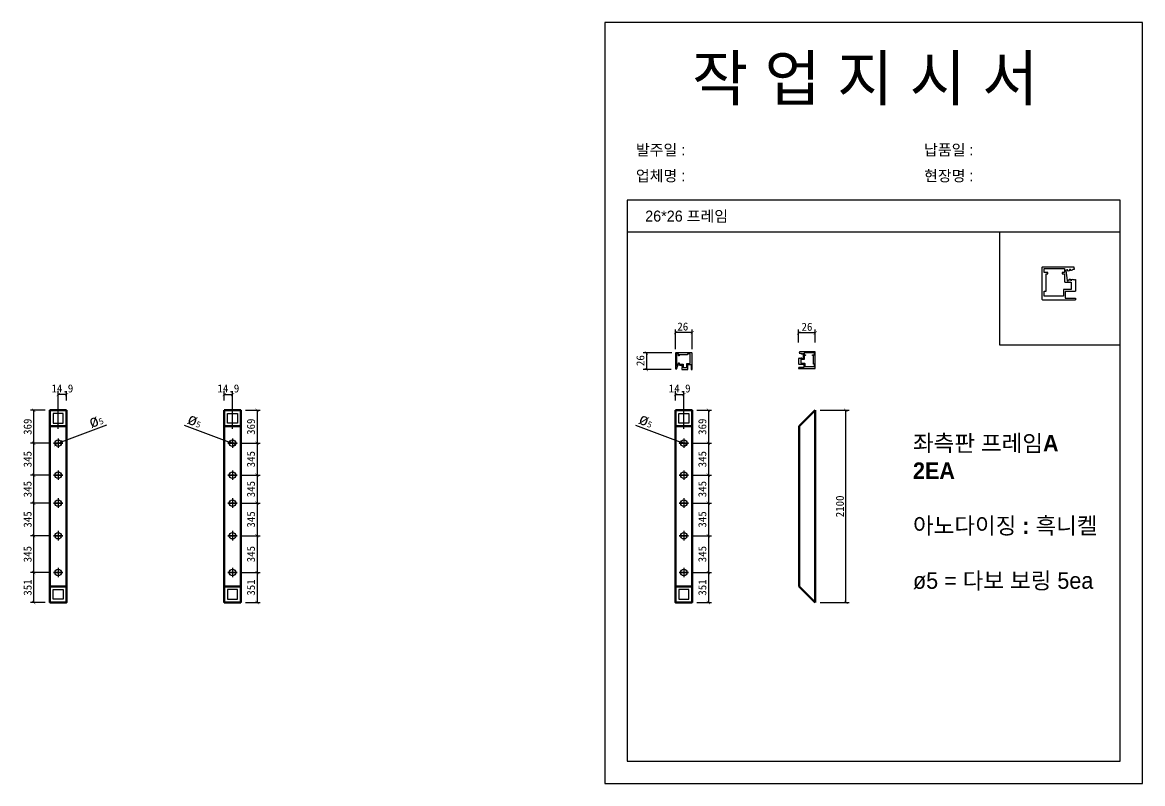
# Model space of a CAD drawing. Header units: millimetres. Extents: x -44117 to 256353, y -2095463 to 65325.
# Drawn here: x 112403 to 115902, y 25563 to 27939 of the extents above; entities that cross this region are included whole.
import ezdxf

# ---------------------------------------------------------------- set-up
doc = ezdxf.new("R2010")
doc.units = ezdxf.units.MM
doc.header["$LTSCALE"] = 10
doc.layers.add('Layer1', color=7, linetype='Continuous', lineweight=70)
doc.dimstyles.new('ISO-25', dxfattribs={"dimtxt": 2.5, "dimasz": 2.5, "dimexe": 1, "dimexo": 1, "dimtad": 1, "dimtxsty": 'Standard', "dimblk": 'ARCHTICK', "dimcen": 2.5, "dimadec": 0, "dimazin": 0, "dimtfac": 1, "dimtmove": 0, "dimatfit": 3, "dimfxl": 0, "dimarcsym": 0})

# ---------------------------------------------------------------- blocks, each defined once
blk = doc.blocks.new('_ArchTick')
at = {"color": 0, "linetype": 'ByBlock', "const_width": 0.15}
blk.add_lwpolyline([(-0.5, -0.5), (0.5, 0.5)], dxfattribs=at)
blk = doc.blocks.new('*D1888')
at = {"color": 0, "lineweight": -2}
for p, q in [((114442.9, 26919.4), (114442.9, 26981)), ((114494.9, 26918.9), (114494.9, 26981)), ((114494.9, 26971), (114442.9, 26971))]:
    blk.add_line(p, q, dxfattribs=at)
at = {"layer": 'Defpoints', "color": 0}
for p in [(114442.9, 26971), (114442.9, 26904.4), (114494.9, 26903.9)]:
    blk.add_point(p, dxfattribs=at)
at = {"color": 0, "lineweight": -2, "xscale": 10, "yscale": 10, "zscale": 10, "rotation": 180}
blk.add_blockref('_ArchTick', (114442.9, 26971), dxfattribs=at)
at = {"color": 0, "lineweight": -2, "xscale": 10, "yscale": 10, "zscale": 10}
blk.add_blockref('_ArchTick', (114494.9, 26971), dxfattribs=at)
at = {"color": 0, "insert": (114465.6, 26989.7), "char_height": 25, "attachment_point": 5}
blk.add_mtext('26', dxfattribs=at)
blk = doc.blocks.new('*D1889')
at = {"color": 0, "lineweight": -2}
for p, q in [((114431.1, 26907.4), (114342.1, 26907.4)), ((114352.1, 26907.4), (114352.1, 26855.4)), ((114429.4, 26855.4), (114342.1, 26855.4))]:
    blk.add_line(p, q, dxfattribs=at)
at = {"layer": 'Defpoints', "color": 0}
for p in [(114446.1, 26907.4), (114352.1, 26855.4), (114444.4, 26855.4)]:
    blk.add_point(p, dxfattribs=at)
at = {"color": 0, "lineweight": -2, "xscale": 10, "yscale": 10, "zscale": 10}
for p, rotation in [((114352.1, 26907.4), 90), ((114352.1, 26855.4), 270)]:
    blk.add_blockref('_ArchTick', p, dxfattribs=dict(at, rotation=rotation))
at = {"color": 0, "insert": (114333.4, 26883.4), "char_height": 25, "attachment_point": 5, "rotation": 90}
blk.add_mtext('26', dxfattribs=at)
blk = doc.blocks.new('*D1890')
at = {"color": 0, "lineweight": -2}
for p, q in [((114827.5, 26939.7), (114827.5, 26980.3)), ((114879.5, 26939.7), (114879.5, 26980.3)), ((114879.5, 26970.3), (114827.5, 26970.3))]:
    blk.add_line(p, q, dxfattribs=at)
at = {"layer": 'Defpoints', "color": 0}
for p in [(114827.5, 26970.3), (114827.5, 26909.7), (114879.5, 26909.7)]:
    blk.add_point(p, dxfattribs=at)
at = {"color": 0, "lineweight": -2, "xscale": 10, "yscale": 10, "zscale": 10, "rotation": 180}
blk.add_blockref('_ArchTick', (114827.5, 26970.3), dxfattribs=at)
at = {"color": 0, "lineweight": -2, "xscale": 10, "yscale": 10, "zscale": 10}
blk.add_blockref('_ArchTick', (114879.5, 26970.3), dxfattribs=at)
at = {"color": 0, "insert": (114853.5, 26989), "char_height": 25, "attachment_point": 5}
blk.add_mtext('26', dxfattribs=at)
blk = doc.blocks.new('*D1891')
at = {"color": 0, "lineweight": -2}
for p, q in [((114317.6, 26681.8), (114459.5, 26629.2)), ((114478.3, 26622.3), (114459.5, 26629.2)), ((114478.3, 26622.3), (114478.3, 26622.3))]:
    blk.add_line(p, q, dxfattribs=at)
at = {"layer": 'Defpoints', "color": 0}
for p in [(114459.5, 26629.2), (114478.3, 26622.3)]:
    blk.add_point(p, dxfattribs=at)
at = {"color": 0, "lineweight": -2, "xscale": 10, "yscale": 10, "zscale": 10}
for p, rotation in [((114459.5, 26629.2), 339.6496545556818), ((114478.3, 26622.3), 159.6496545556818)]:
    blk.add_blockref('_ArchTick', p, dxfattribs=dict(at, rotation=rotation))
at = {"color": 0, "insert": (114351.5, 26697), "char_height": 25, "attachment_point": 5, "rotation": 339.6497}
blk.add_mtext('{\\fGulim|b0|i0|c129|p50;\\H1.4583x;ø\\fMalgun Gothic|b0|i0|c129|p50;\\H0.51429x;5}', dxfattribs=at)
blk = doc.blocks.new('*D1892')
at = {"color": 0, "lineweight": -2}
for p, q in [((114442.9, 26758.5), (114442.9, 26787.6)), ((114442.9, 26777.6), (114468.9, 26777.6)), ((114468.9, 26670.7), (114468.9, 26787.6))]:
    blk.add_line(p, q, dxfattribs=at)
at = {"layer": 'Defpoints', "color": 0}
for p in [(114468.9, 26777.6), (114442.9, 26728.5), (114468.9, 26640.7)]:
    blk.add_point(p, dxfattribs=at)
at = {"color": 0, "lineweight": -2, "xscale": 10, "yscale": 10, "zscale": 10, "rotation": 180}
blk.add_blockref('_ArchTick', (114442.9, 26777.6), dxfattribs=at)
at = {"color": 0, "lineweight": -2, "xscale": 10, "yscale": 10, "zscale": 10}
blk.add_blockref('_ArchTick', (114468.9, 26777.6), dxfattribs=at)
at = {"color": 0, "insert": (114455.9, 26796.4), "char_height": 25, "attachment_point": 5}
blk.add_mtext('14.9', dxfattribs=at)
blk = doc.blocks.new('*D1893')
at = {"color": 0, "lineweight": -2}
for p, q in [((114509.9, 26728.5), (114555.5, 26728.5)), ((114545.5, 26728.5), (114545.5, 26625.7)), ((114498.9, 26625.7), (114555.5, 26625.7))]:
    blk.add_line(p, q, dxfattribs=at)
at = {"layer": 'Defpoints', "color": 0}
for p in [(114494.9, 26728.5), (114483.9, 26625.7), (114545.5, 26625.7)]:
    blk.add_point(p, dxfattribs=at)
at = {"color": 0, "lineweight": -2, "xscale": 10, "yscale": 10, "zscale": 10}
for p, rotation in [((114545.5, 26728.5), 90), ((114545.5, 26625.7), 270)]:
    blk.add_blockref('_ArchTick', p, dxfattribs=dict(at, rotation=rotation))
at = {"color": 0, "insert": (114526.8, 26677.1), "char_height": 25, "attachment_point": 5, "rotation": 90}
blk.add_mtext('369', dxfattribs=at)
blk = doc.blocks.new('*D1894')
at = {"color": 0, "lineweight": -2}
for p, q in [((114498.9, 26625.7), (114555.5, 26625.7)), ((114545.5, 26625.7), (114545.5, 26525.9)), ((114498.9, 26525.9), (114555.5, 26525.9))]:
    blk.add_line(p, q, dxfattribs=at)
at = {"layer": 'Defpoints', "color": 0}
for p in [(114483.9, 26625.7), (114483.9, 26525.9), (114545.5, 26525.9)]:
    blk.add_point(p, dxfattribs=at)
at = {"color": 0, "lineweight": -2, "xscale": 10, "yscale": 10, "zscale": 10}
for p, rotation in [((114545.5, 26625.7), 90), ((114545.5, 26525.9), 270)]:
    blk.add_blockref('_ArchTick', p, dxfattribs=dict(at, rotation=rotation))
at = {"color": 0, "insert": (114526.8, 26575.8), "char_height": 25, "attachment_point": 5, "rotation": 90}
blk.add_mtext('345', dxfattribs=at)
blk = doc.blocks.new('*D1895')
at = {"color": 0, "lineweight": -2}
for p, q in [((114498.9, 26525.9), (114555.5, 26525.9)), ((114545.5, 26525.9), (114545.5, 26438.6)), ((114498.9, 26438.6), (114555.5, 26438.6))]:
    blk.add_line(p, q, dxfattribs=at)
at = {"layer": 'Defpoints', "color": 0}
for p in [(114483.9, 26525.9), (114483.9, 26438.6), (114545.5, 26438.6)]:
    blk.add_point(p, dxfattribs=at)
at = {"color": 0, "lineweight": -2, "xscale": 10, "yscale": 10, "zscale": 10}
for p, rotation in [((114545.5, 26525.9), 90), ((114545.5, 26438.6), 270)]:
    blk.add_blockref('_ArchTick', p, dxfattribs=dict(at, rotation=rotation))
at = {"color": 0, "insert": (114526.8, 26482.3), "char_height": 25, "attachment_point": 5, "rotation": 90}
blk.add_mtext('345', dxfattribs=at)
blk = doc.blocks.new('*D1896')
at = {"color": 0, "lineweight": -2}
for p, q in [((114498.9, 26438.6), (114555.5, 26438.6)), ((114545.5, 26438.6), (114545.5, 26336.8)), ((114498.9, 26336.8), (114555.5, 26336.8))]:
    blk.add_line(p, q, dxfattribs=at)
at = {"layer": 'Defpoints', "color": 0}
for p in [(114483.9, 26438.6), (114483.9, 26336.8), (114545.5, 26336.8)]:
    blk.add_point(p, dxfattribs=at)
at = {"color": 0, "lineweight": -2, "xscale": 10, "yscale": 10, "zscale": 10}
for p, rotation in [((114545.5, 26438.6), 90), ((114545.5, 26336.8), 270)]:
    blk.add_blockref('_ArchTick', p, dxfattribs=dict(at, rotation=rotation))
at = {"color": 0, "insert": (114526.8, 26387.7), "char_height": 25, "attachment_point": 5, "rotation": 90}
blk.add_mtext('345', dxfattribs=at)
blk = doc.blocks.new('*D1897')
at = {"color": 0, "lineweight": -2}
for p, q in [((114498.9, 26336.8), (114555.5, 26336.8)), ((114545.5, 26336.8), (114545.5, 26222)), ((114498.9, 26222), (114555.5, 26222))]:
    blk.add_line(p, q, dxfattribs=at)
at = {"layer": 'Defpoints', "color": 0}
for p in [(114483.9, 26336.8), (114483.9, 26222), (114545.5, 26222)]:
    blk.add_point(p, dxfattribs=at)
at = {"color": 0, "lineweight": -2, "xscale": 10, "yscale": 10, "zscale": 10}
for p, rotation in [((114545.5, 26336.8), 90), ((114545.5, 26222), 270)]:
    blk.add_blockref('_ArchTick', p, dxfattribs=dict(at, rotation=rotation))
at = {"color": 0, "insert": (114526.8, 26279.4), "char_height": 25, "attachment_point": 5, "rotation": 90}
blk.add_mtext('345', dxfattribs=at)
blk = doc.blocks.new('*D1898')
at = {"color": 0, "lineweight": -2}
for p, q in [((114498.9, 26222), (114555.5, 26222)), ((114545.5, 26222), (114545.5, 26128.5)), ((114509.9, 26128.5), (114555.5, 26128.5))]:
    blk.add_line(p, q, dxfattribs=at)
at = {"layer": 'Defpoints', "color": 0}
for p in [(114483.9, 26222), (114494.9, 26128.5), (114545.5, 26128.5)]:
    blk.add_point(p, dxfattribs=at)
at = {"color": 0, "lineweight": -2, "xscale": 10, "yscale": 10, "zscale": 10}
for p, rotation in [((114545.5, 26222), 90), ((114545.5, 26128.5), 270)]:
    blk.add_blockref('_ArchTick', p, dxfattribs=dict(at, rotation=rotation))
at = {"color": 0, "insert": (114526.8, 26175.3), "char_height": 25, "attachment_point": 5, "rotation": 90}
blk.add_mtext('351', dxfattribs=at)
blk = doc.blocks.new('*D1899')
at = {"color": 0, "lineweight": -2}
for p, q in [((114894.5, 26728.5), (114985.1, 26728.5)), ((114975.1, 26128.5), (114975.1, 26728.5)), ((114894.5, 26128.5), (114985.1, 26128.5))]:
    blk.add_line(p, q, dxfattribs=at)
at = {"layer": 'Defpoints', "color": 0}
for p in [(114879.5, 26728.5), (114975.1, 26728.5), (114879.5, 26128.5)]:
    blk.add_point(p, dxfattribs=at)
at = {"color": 0, "lineweight": -2, "xscale": 10, "yscale": 10, "zscale": 10}
for p, rotation in [((114975.1, 26728.5), 90), ((114975.1, 26128.5), 270)]:
    blk.add_blockref('_ArchTick', p, dxfattribs=dict(at, rotation=rotation))
at = {"color": 0, "insert": (114956.4, 26428.5), "char_height": 25, "attachment_point": 5, "rotation": 90}
blk.add_mtext('2100', dxfattribs=at)
blk = doc.blocks.new('*D1960')
at = {"color": 0, "lineweight": -2}
for p, q in [((112908.1, 26681.8), (113050, 26629.2)), ((113068.8, 26622.3), (113050, 26629.2)), ((113068.8, 26622.3), (113068.8, 26622.3))]:
    blk.add_line(p, q, dxfattribs=at)
at = {"layer": 'Defpoints', "color": 0}
for p in [(113050, 26629.2), (113068.8, 26622.3)]:
    blk.add_point(p, dxfattribs=at)
at = {"color": 0, "lineweight": -2, "xscale": 10, "yscale": 10, "zscale": 10}
for p, rotation in [((113050, 26629.2), 339.6496545556818), ((113068.8, 26622.3), 159.6496545556818)]:
    blk.add_blockref('_ArchTick', p, dxfattribs=dict(at, rotation=rotation))
at = {"color": 0, "insert": (112942, 26697), "char_height": 25, "attachment_point": 5, "rotation": 339.6497}
blk.add_mtext('{\\fGulim|b0|i0|c129|p50;\\H1.4583x;ø\\fMalgun Gothic|b0|i0|c129|p50;\\H0.51429x;5}', dxfattribs=at)
blk = doc.blocks.new('*D1961')
at = {"color": 0, "lineweight": -2}
for p, q in [((113033.4, 26758.5), (113033.4, 26787.6)), ((113033.4, 26777.6), (113059.4, 26777.6)), ((113059.4, 26670.7), (113059.4, 26787.6))]:
    blk.add_line(p, q, dxfattribs=at)
at = {"layer": 'Defpoints', "color": 0}
for p in [(113059.4, 26777.6), (113033.4, 26728.5), (113059.4, 26640.7)]:
    blk.add_point(p, dxfattribs=at)
at = {"color": 0, "lineweight": -2, "xscale": 10, "yscale": 10, "zscale": 10, "rotation": 180}
blk.add_blockref('_ArchTick', (113033.4, 26777.6), dxfattribs=at)
at = {"color": 0, "lineweight": -2, "xscale": 10, "yscale": 10, "zscale": 10}
blk.add_blockref('_ArchTick', (113059.4, 26777.6), dxfattribs=at)
at = {"color": 0, "insert": (113046.4, 26796.4), "char_height": 25, "attachment_point": 5}
blk.add_mtext('14.9', dxfattribs=at)
blk = doc.blocks.new('*D1962')
at = {"color": 0, "lineweight": -2}
for p, q in [((113100.4, 26728.5), (113146, 26728.5)), ((113136, 26728.5), (113136, 26625.7)), ((113089.4, 26625.7), (113146, 26625.7))]:
    blk.add_line(p, q, dxfattribs=at)
at = {"layer": 'Defpoints', "color": 0}
for p in [(113085.4, 26728.5), (113074.4, 26625.7), (113136, 26625.7)]:
    blk.add_point(p, dxfattribs=at)
at = {"color": 0, "lineweight": -2, "xscale": 10, "yscale": 10, "zscale": 10}
for p, rotation in [((113136, 26728.5), 90), ((113136, 26625.7), 270)]:
    blk.add_blockref('_ArchTick', p, dxfattribs=dict(at, rotation=rotation))
at = {"color": 0, "insert": (113117.2, 26677.1), "char_height": 25, "attachment_point": 5, "rotation": 90}
blk.add_mtext('369', dxfattribs=at)
blk = doc.blocks.new('*D1963')
at = {"color": 0, "lineweight": -2}
for p, q in [((113089.4, 26625.7), (113146, 26625.7)), ((113136, 26625.7), (113136, 26525.9)), ((113089.4, 26525.9), (113146, 26525.9))]:
    blk.add_line(p, q, dxfattribs=at)
at = {"layer": 'Defpoints', "color": 0}
for p in [(113074.4, 26625.7), (113074.4, 26525.9), (113136, 26525.9)]:
    blk.add_point(p, dxfattribs=at)
at = {"color": 0, "lineweight": -2, "xscale": 10, "yscale": 10, "zscale": 10}
for p, rotation in [((113136, 26625.7), 90), ((113136, 26525.9), 270)]:
    blk.add_blockref('_ArchTick', p, dxfattribs=dict(at, rotation=rotation))
at = {"color": 0, "insert": (113117.2, 26575.8), "char_height": 25, "attachment_point": 5, "rotation": 90}
blk.add_mtext('345', dxfattribs=at)
blk = doc.blocks.new('*D1964')
at = {"color": 0, "lineweight": -2}
for p, q in [((113089.4, 26525.9), (113146, 26525.9)), ((113136, 26525.9), (113136, 26438.6)), ((113089.4, 26438.6), (113146, 26438.6))]:
    blk.add_line(p, q, dxfattribs=at)
at = {"layer": 'Defpoints', "color": 0}
for p in [(113074.4, 26525.9), (113074.4, 26438.6), (113136, 26438.6)]:
    blk.add_point(p, dxfattribs=at)
at = {"color": 0, "lineweight": -2, "xscale": 10, "yscale": 10, "zscale": 10}
for p, rotation in [((113136, 26525.9), 90), ((113136, 26438.6), 270)]:
    blk.add_blockref('_ArchTick', p, dxfattribs=dict(at, rotation=rotation))
at = {"color": 0, "insert": (113117.2, 26482.3), "char_height": 25, "attachment_point": 5, "rotation": 90}
blk.add_mtext('345', dxfattribs=at)
blk = doc.blocks.new('*D1965')
at = {"color": 0, "lineweight": -2}
for p, q in [((113089.4, 26438.6), (113146, 26438.6)), ((113136, 26438.6), (113136, 26336.8)), ((113089.4, 26336.8), (113146, 26336.8))]:
    blk.add_line(p, q, dxfattribs=at)
at = {"layer": 'Defpoints', "color": 0}
for p in [(113074.4, 26438.6), (113074.4, 26336.8), (113136, 26336.8)]:
    blk.add_point(p, dxfattribs=at)
at = {"color": 0, "lineweight": -2, "xscale": 10, "yscale": 10, "zscale": 10}
for p, rotation in [((113136, 26438.6), 90), ((113136, 26336.8), 270)]:
    blk.add_blockref('_ArchTick', p, dxfattribs=dict(at, rotation=rotation))
at = {"color": 0, "insert": (113117.2, 26387.7), "char_height": 25, "attachment_point": 5, "rotation": 90}
blk.add_mtext('345', dxfattribs=at)
blk = doc.blocks.new('*D1966')
at = {"color": 0, "lineweight": -2}
for p, q in [((113089.4, 26336.8), (113146, 26336.8)), ((113136, 26336.8), (113136, 26222)), ((113089.4, 26222), (113146, 26222))]:
    blk.add_line(p, q, dxfattribs=at)
at = {"layer": 'Defpoints', "color": 0}
for p in [(113074.4, 26336.8), (113074.4, 26222), (113136, 26222)]:
    blk.add_point(p, dxfattribs=at)
at = {"color": 0, "lineweight": -2, "xscale": 10, "yscale": 10, "zscale": 10}
for p, rotation in [((113136, 26336.8), 90), ((113136, 26222), 270)]:
    blk.add_blockref('_ArchTick', p, dxfattribs=dict(at, rotation=rotation))
at = {"color": 0, "insert": (113117.2, 26279.4), "char_height": 25, "attachment_point": 5, "rotation": 90}
blk.add_mtext('345', dxfattribs=at)
blk = doc.blocks.new('*D1967')
at = {"color": 0, "lineweight": -2}
for p, q in [((113089.4, 26222), (113146, 26222)), ((113136, 26222), (113136, 26128.5)), ((113100.4, 26128.5), (113146, 26128.5))]:
    blk.add_line(p, q, dxfattribs=at)
at = {"layer": 'Defpoints', "color": 0}
for p in [(113074.4, 26222), (113085.4, 26128.5), (113136, 26128.5)]:
    blk.add_point(p, dxfattribs=at)
at = {"color": 0, "lineweight": -2, "xscale": 10, "yscale": 10, "zscale": 10}
for p, rotation in [((113136, 26222), 90), ((113136, 26128.5), 270)]:
    blk.add_blockref('_ArchTick', p, dxfattribs=dict(at, rotation=rotation))
at = {"color": 0, "insert": (113117.2, 26175.3), "char_height": 25, "attachment_point": 5, "rotation": 90}
blk.add_mtext('351', dxfattribs=at)
blk = doc.blocks.new('*D1968')
at = {"color": 0, "lineweight": -2}
for p, q in [((112666.3, 26681.8), (112524.4, 26629.2)), ((112505.6, 26622.3), (112524.4, 26629.2)), ((112505.6, 26622.3), (112505.6, 26622.3))]:
    blk.add_line(p, q, dxfattribs=at)
at = {"layer": 'Defpoints', "color": 0}
for p in [(112524.4, 26629.2), (112505.6, 26622.3)]:
    blk.add_point(p, dxfattribs=at)
at = {"color": 0, "lineweight": -2, "xscale": 10, "yscale": 10, "zscale": 10}
for p, rotation in [((112505.6, 26622.3), 20.35034544431815), ((112524.4, 26629.2), 200.3503454443181)]:
    blk.add_blockref('_ArchTick', p, dxfattribs=dict(at, rotation=rotation))
at = {"color": 0, "insert": (112632.4, 26697), "char_height": 25, "attachment_point": 5, "rotation": 20.3503}
blk.add_mtext('{\\fGulim|b0|i0|c129|p50;\\H1.4583x;ø\\fMalgun Gothic|b0|i0|c129|p50;\\H0.51429x;5}', dxfattribs=at)
blk = doc.blocks.new('*D1969')
at = {"color": 0, "lineweight": -2}
for p, q in [((112515, 26670.7), (112515, 26787.6)), ((112541, 26777.6), (112515, 26777.6)), ((112541, 26758.5), (112541, 26787.6))]:
    blk.add_line(p, q, dxfattribs=at)
at = {"layer": 'Defpoints', "color": 0}
for p in [(112515, 26777.6), (112541, 26728.5), (112515, 26640.7)]:
    blk.add_point(p, dxfattribs=at)
at = {"color": 0, "lineweight": -2, "xscale": 10, "yscale": 10, "zscale": 10, "rotation": 180}
blk.add_blockref('_ArchTick', (112515, 26777.6), dxfattribs=at)
at = {"color": 0, "lineweight": -2, "xscale": 10, "yscale": 10, "zscale": 10}
blk.add_blockref('_ArchTick', (112541, 26777.6), dxfattribs=at)
at = {"color": 0, "insert": (112528, 26796.4), "char_height": 25, "attachment_point": 5}
blk.add_mtext('14.9', dxfattribs=at)
blk = doc.blocks.new('*D1970')
at = {"color": 0, "lineweight": -2}
for p, q in [((112474, 26728.5), (112428.4, 26728.5)), ((112438.4, 26728.5), (112438.4, 26625.7)), ((112485, 26625.7), (112428.4, 26625.7))]:
    blk.add_line(p, q, dxfattribs=at)
at = {"layer": 'Defpoints', "color": 0}
for p in [(112489, 26728.5), (112438.4, 26625.7), (112500, 26625.7)]:
    blk.add_point(p, dxfattribs=at)
at = {"color": 0, "lineweight": -2, "xscale": 10, "yscale": 10, "zscale": 10}
for p, rotation in [((112438.4, 26728.5), 90), ((112438.4, 26625.7), 270)]:
    blk.add_blockref('_ArchTick', p, dxfattribs=dict(at, rotation=rotation))
at = {"color": 0, "insert": (112419.6, 26677.1), "char_height": 25, "attachment_point": 5, "rotation": 90}
blk.add_mtext('369', dxfattribs=at)
blk = doc.blocks.new('*D1971')
at = {"color": 0, "lineweight": -2}
for p, q in [((112485, 26625.7), (112428.4, 26625.7)), ((112438.4, 26625.7), (112438.4, 26525.9)), ((112485, 26525.9), (112428.4, 26525.9))]:
    blk.add_line(p, q, dxfattribs=at)
at = {"layer": 'Defpoints', "color": 0}
for p in [(112500, 26625.7), (112438.4, 26525.9), (112500, 26525.9)]:
    blk.add_point(p, dxfattribs=at)
at = {"color": 0, "lineweight": -2, "xscale": 10, "yscale": 10, "zscale": 10}
for p, rotation in [((112438.4, 26625.7), 90), ((112438.4, 26525.9), 270)]:
    blk.add_blockref('_ArchTick', p, dxfattribs=dict(at, rotation=rotation))
at = {"color": 0, "insert": (112419.6, 26575.8), "char_height": 25, "attachment_point": 5, "rotation": 90}
blk.add_mtext('345', dxfattribs=at)
blk = doc.blocks.new('*D1972')
at = {"color": 0, "lineweight": -2}
for p, q in [((112485, 26525.9), (112428.4, 26525.9)), ((112438.4, 26525.9), (112438.4, 26438.6)), ((112485, 26438.6), (112428.4, 26438.6))]:
    blk.add_line(p, q, dxfattribs=at)
at = {"layer": 'Defpoints', "color": 0}
for p in [(112500, 26525.9), (112438.4, 26438.6), (112500, 26438.6)]:
    blk.add_point(p, dxfattribs=at)
at = {"color": 0, "lineweight": -2, "xscale": 10, "yscale": 10, "zscale": 10}
for p, rotation in [((112438.4, 26525.9), 90), ((112438.4, 26438.6), 270)]:
    blk.add_blockref('_ArchTick', p, dxfattribs=dict(at, rotation=rotation))
at = {"color": 0, "insert": (112419.6, 26482.3), "char_height": 25, "attachment_point": 5, "rotation": 90}
blk.add_mtext('345', dxfattribs=at)
blk = doc.blocks.new('*D1973')
at = {"color": 0, "lineweight": -2}
for p, q in [((112485, 26438.6), (112428.4, 26438.6)), ((112438.4, 26438.6), (112438.4, 26336.8)), ((112485, 26336.8), (112428.4, 26336.8))]:
    blk.add_line(p, q, dxfattribs=at)
at = {"layer": 'Defpoints', "color": 0}
for p in [(112500, 26438.6), (112438.4, 26336.8), (112500, 26336.8)]:
    blk.add_point(p, dxfattribs=at)
at = {"color": 0, "lineweight": -2, "xscale": 10, "yscale": 10, "zscale": 10}
for p, rotation in [((112438.4, 26438.6), 90), ((112438.4, 26336.8), 270)]:
    blk.add_blockref('_ArchTick', p, dxfattribs=dict(at, rotation=rotation))
at = {"color": 0, "insert": (112419.6, 26387.7), "char_height": 25, "attachment_point": 5, "rotation": 90}
blk.add_mtext('345', dxfattribs=at)
blk = doc.blocks.new('*D1974')
at = {"color": 0, "lineweight": -2}
for p, q in [((112485, 26336.8), (112428.4, 26336.8)), ((112438.4, 26336.8), (112438.4, 26222)), ((112485, 26222), (112428.4, 26222))]:
    blk.add_line(p, q, dxfattribs=at)
at = {"layer": 'Defpoints', "color": 0}
for p in [(112500, 26336.8), (112438.4, 26222), (112500, 26222)]:
    blk.add_point(p, dxfattribs=at)
at = {"color": 0, "lineweight": -2, "xscale": 10, "yscale": 10, "zscale": 10}
for p, rotation in [((112438.4, 26336.8), 90), ((112438.4, 26222), 270)]:
    blk.add_blockref('_ArchTick', p, dxfattribs=dict(at, rotation=rotation))
at = {"color": 0, "insert": (112419.6, 26279.4), "char_height": 25, "attachment_point": 5, "rotation": 90}
blk.add_mtext('345', dxfattribs=at)
blk = doc.blocks.new('*D1975')
at = {"color": 0, "lineweight": -2}
for p, q in [((112485, 26222), (112428.4, 26222)), ((112438.4, 26222), (112438.4, 26128.5)), ((112474, 26128.5), (112428.4, 26128.5))]:
    blk.add_line(p, q, dxfattribs=at)
at = {"layer": 'Defpoints', "color": 0}
for p in [(112500, 26222), (112438.4, 26128.5), (112489, 26128.5)]:
    blk.add_point(p, dxfattribs=at)
at = {"color": 0, "lineweight": -2, "xscale": 10, "yscale": 10, "zscale": 10}
for p, rotation in [((112438.4, 26222), 90), ((112438.4, 26128.5), 270)]:
    blk.add_blockref('_ArchTick', p, dxfattribs=dict(at, rotation=rotation))
at = {"color": 0, "insert": (112419.6, 26175.3), "char_height": 25, "attachment_point": 5, "rotation": 90}
blk.add_mtext('351', dxfattribs=at)

msp = doc.modelspace()

# ---------------------------------------------------------------- linework, layer by layer
for p, q in [((115831.69433, 27384.0038), (114291.69433, 27384.0038)), ((115831.69433, 27284.0038), (114291.69433, 27284.0038))]:
    msp.add_line(p, q)
at = {"lineweight": 30}
for p, q in [((112514.99595, 26640.73504), (112514.99595, 26610.73504)), ((113059.37542, 26640.73504), (113059.37542, 26610.73504)), ((114468.9001, 26640.73504), (114468.9001, 26610.73504)), ((112514.99595, 26540.86633), (112514.99595, 26510.86633)), ((113059.37542, 26540.86633), (113059.37542, 26510.86633)), ((114468.9001, 26540.86633), (114468.9001, 26510.86633)), ((112514.99595, 26453.63463), (112514.99595, 26423.63463)), ((113059.37542, 26453.63463), (113059.37542, 26423.63463)), ((114468.9001, 26453.63463), (114468.9001, 26423.63463)), ((112514.99595, 26351.8452), (112514.99595, 26321.8452)), ((113059.37542, 26351.8452), (113059.37542, 26321.8452)), ((114468.9001, 26351.8452), (114468.9001, 26321.8452)), ((112514.99595, 26237.00544), (112514.99595, 26207.00544)), ((113059.37542, 26237.00544), (113059.37542, 26207.00544)), ((114468.9001, 26237.00544), (114468.9001, 26207.00544))]:
    msp.add_line(p, q, dxfattribs=at)
for points in [[(114221.69433, 25563.17352), (115901.69433, 25563.17352), (115901.69433, 27939.17352), (114221.69433, 27939.17352)], [(115831.69433, 27284.0038), (115454.74557, 27284.0038), (115454.74557, 26932.39684), (115831.69433, 26932.39684)], [(112530.99595, 26718.54651), (112498.99595, 26718.54651), (112498.99595, 26688.54651), (112530.99595, 26688.54651)], [(113043.37542, 26718.54651), (113075.37542, 26718.54651), (113075.37542, 26688.54651), (113043.37542, 26688.54651)], [(114452.9001, 26718.54651), (114484.9001, 26718.54651), (114484.9001, 26688.54651), (114452.9001, 26688.54651)], [(112530.99595, 26138.54651), (112498.99595, 26138.54651), (112498.99595, 26168.54651), (112530.99595, 26168.54651)], [(113043.37542, 26138.54651), (113075.37542, 26138.54651), (113075.37542, 26168.54651), (113043.37542, 26168.54651)], [(114452.9001, 26138.54651), (114484.9001, 26138.54651), (114484.9001, 26168.54651), (114452.9001, 26168.54651)]]:
    msp.add_lwpolyline(points, close=True)
msp.add_lwpolyline([(114291.69433, 27384.0038), (114291.69433, 25633.17352), (115831.69433, 25633.17352), (115831.69433, 27384.0038)])
for points in [[(115688.06335, 27169.14814), (115688.06335, 27169.14814), (115688.06335, 27169.14814, -0.4142135624), (115687.3674, 27168.25615), (115684.29551, 27167.8769, 0.1357168379), (115683.90152, 27167.71374, -0.1201861936), (115678.28428, 27165.18376, -0.4322308638), (115677.34397, 27165.87224), (115677.20456, 27167.00146, 0.4142135624), (115676.31256, 27167.69741), (115673.77185, 27167.38374, 0.4142135624), (115673.0759, 27166.49174), (115673.36997, 27164.10982, -0.4142135624), (115672.67402, 27163.21783), (115669.49813, 27162.82574, -0.4142135624), (115668.60614, 27163.52169), (115668.31207, 27165.9036, 0.4142135624), (115667.42008, 27166.59955), (115663.05323, 27166.06043, 0.4142135624), (115662.35728, 27165.16843), (115666.27819, 27133.40955, 0.4142135624), (115667.17019, 27132.7136), (115671.53703, 27133.25273, 0.4142135624), (115672.23298, 27134.14472), (115671.93891, 27136.52664, -0.4142135624), (115672.63486, 27137.41863), (115675.81075, 27137.81073, -0.4142135624), (115676.70275, 27137.11478), (115676.99681, 27134.73286, 0.4142135624), (115677.88881, 27134.03691), (115680.42952, 27134.35058, 0.4142135624), (115681.12547, 27135.24258), (115680.98606, 27136.3718, -0.4322308638), (115681.73069, 27137.2683, -0.1201861936), (115687.79457, 27136.18046, 0.1357168379), (115688.21642, 27136.11802), (115691.28831, 27136.49727, -0.4142135624), (115692.1803, 27135.80132), (115692.1803, 27101.40132, -0.4142135624), (115690.1803, 27099.40132), (115660.1803, 27099.40132), (115660.1803, 27078.60132), (115690.94503, 27078.60132, -0.4228503783), (115692.1803, 27077.40184), (115692.1803, 27073.80132, -0.4142135624), (115690.9803, 27072.60132), (115590.1803, 27072.60132, -0.4142135624), (115588.1803, 27074.60132), (115588.1803, 27174.60132, -0.4142135624), (115590.1803, 27176.60132), (115685.39063, 27176.59709, -0.4142135624), (115687.39063, 27174.59709), (115688.06335, 27169.14814)], [(115678.1803, 27128.60132), (115678.1803, 27105.40132), (115660.1803, 27105.40132), (115655.3803, 27105.40132, 0.4142135624), (115654.1803, 27104.20132), (115654.1803, 27099.40132), (115654.1803, 27099.40132), (115654.1803, 27084.60132), (115594.1803, 27084.60132), (115594.1803, 27100.60132), (115600.1803, 27100.60132), (115600.1803, 27154.60132), (115604.9803, 27154.60132, 0.4142135624), (115606.1803, 27155.80132), (115606.1803, 27157.40132, 0.4142135624), (115604.9803, 27158.60132), (115594.1803, 27158.60132), (115594.1803, 27170.60132), (115658.1803, 27170.60132), (115658.1803, 27159.80132, -0.4142135624), (115656.9803, 27158.60132), (115651.3803, 27158.60132, 0.4142135624), (115650.1803, 27157.40132), (115650.1803, 27155.80132, 0.4142135624), (115651.3803, 27154.60132), (115656.9603, 27154.60132, -0.4142135624), (115658.1603, 27153.40132), (115658.1603, 27129.80132, 0.4142135624), (115659.3603, 27128.60132), (115678.1803, 27128.60132)], [(114446.62877, 26857.49531), (114446.62877, 26857.49531), (114446.62877, 26857.49531, 0.4142135624), (114447.07476, 26857.84329), (114447.26439, 26859.37923, -0.1357168379), (114447.34597, 26859.57623, 0.1201861936), (114448.61096, 26862.38485, 0.4322308638), (114448.26672, 26862.855), (114447.70211, 26862.92471, -0.4142135624), (114447.35414, 26863.37071), (114447.51097, 26864.64106, -0.4142135624), (114447.95697, 26864.98904), (114449.14793, 26864.842, 0.4142135624), (114449.59392, 26865.18998), (114449.78997, 26866.77792, 0.4142135624), (114449.442, 26867.22392), (114448.25104, 26867.37095, -0.4142135624), (114447.90306, 26867.81695), (114448.17263, 26870.00037, -0.4142135624), (114448.61862, 26870.34835), (114464.49806, 26868.38789, -0.4142135624), (114464.84604, 26867.9419), (114464.57648, 26865.75847, -0.4142135624), (114464.13048, 26865.4105), (114462.93952, 26865.55753, 0.4142135624), (114462.49352, 26865.20956), (114462.29748, 26863.62161, 0.4142135624), (114462.64545, 26863.17562), (114463.83641, 26863.02858, -0.4142135624), (114464.18438, 26862.58258), (114464.02755, 26861.31223, -0.4142135624), (114463.58155, 26860.96425), (114463.01694, 26861.03396, 0.4322308638), (114462.56869, 26860.66165, 0.1201861936), (114463.11261, 26857.6297, -0.1357168379), (114463.14383, 26857.41878), (114462.9542, 26855.88283, 0.4142135624), (114463.30218, 26855.43684), (114480.50218, 26855.43684, 0.4142135624), (114481.50218, 26856.43684), (114481.50218, 26871.43684), (114491.90218, 26871.43684), (114491.90218, 26856.05447, 0.4228503783), (114492.50192, 26855.43684), (114494.30218, 26855.43684, 0.4142135624), (114494.90218, 26856.03684), (114494.90218, 26906.43684, 0.4142135624), (114493.90218, 26907.43684), (114443.90218, 26907.43684, 0.4142135624), (114442.90218, 26906.43684), (114442.9043, 26858.83167, 0.4142135624), (114443.9043, 26857.83167), (114446.62877, 26857.49531)], [(114466.90218, 26862.43684), (114478.50218, 26862.43684), (114478.50218, 26871.43684), (114478.50218, 26873.83684, -0.4142135624), (114479.10218, 26874.43684), (114481.50218, 26874.43684), (114481.50218, 26874.43684), (114488.90218, 26874.43684), (114488.90218, 26904.43684), (114480.90218, 26904.43684), (114480.90218, 26901.43684), (114453.90218, 26901.43684), (114453.90218, 26899.03684, -0.4142135624), (114453.30218, 26898.43684), (114452.50218, 26898.43684, -0.4142135624), (114451.90218, 26899.03684), (114451.90218, 26904.43684), (114445.90218, 26904.43684), (114445.90218, 26872.43684), (114451.30218, 26872.43684, 0.4142135624), (114451.90218, 26873.03684), (114451.90218, 26875.83684, -0.4142135624), (114452.50218, 26876.43684), (114453.30218, 26876.43684, -0.4142135624), (114453.90218, 26875.83684), (114453.90218, 26873.04684, 0.4142135624), (114454.50218, 26872.44684), (114466.30218, 26872.44684, -0.4142135624), (114466.90218, 26871.84684), (114466.90218, 26862.43684)], [(114829.59468, 26907.00304), (114829.59468, 26907.00304), (114829.59468, 26907.00304, 0.4142135624), (114829.94265, 26906.55705), (114831.4786, 26906.36742, -0.1357168379), (114831.67559, 26906.28584, 0.1201861936), (114834.48421, 26905.02085, 0.4322308638), (114834.95437, 26905.36509), (114835.02407, 26905.9297, -0.4142135624), (114835.47007, 26906.27768), (114836.74043, 26906.12084, -0.4142135624), (114837.0884, 26905.67484), (114836.94137, 26904.48388, 0.4142135624), (114837.28934, 26904.03789), (114838.87729, 26903.84184, 0.4142135624), (114839.32328, 26904.18982), (114839.47032, 26905.38077, -0.4142135624), (114839.91631, 26905.72875), (114842.09974, 26905.45919, -0.4142135624), (114842.44771, 26905.01319), (114840.48726, 26889.13375, -0.4142135624), (114840.04126, 26888.78577), (114837.85784, 26889.05534, -0.4142135624), (114837.50986, 26889.50133), (114837.6569, 26890.69229, 0.4142135624), (114837.30892, 26891.13829), (114835.72098, 26891.33433, 0.4142135624), (114835.27498, 26890.98636), (114835.12795, 26889.7954, -0.4142135624), (114834.68195, 26889.44743), (114833.41159, 26889.60426, -0.4142135624), (114833.06362, 26890.05026), (114833.13332, 26890.61487, 0.4322308638), (114832.76101, 26891.06312, 0.1201861936), (114829.72907, 26890.5192, -0.1357168379), (114829.51814, 26890.48798), (114827.9822, 26890.67761, 0.4142135624), (114827.5362, 26890.32963), (114827.5362, 26873.12963, 0.4142135624), (114828.5362, 26872.12963), (114843.5362, 26872.12963), (114843.5362, 26861.72963), (114828.15384, 26861.72963, 0.4228503783), (114827.5362, 26861.12989), (114827.5362, 26859.32963, 0.4142135624), (114828.1362, 26858.72963), (114878.5362, 26858.72963, 0.4142135624), (114879.5362, 26859.72963), (114879.5362, 26909.72963, 0.4142135624), (114878.5362, 26910.72963), (114830.93104, 26910.72751, 0.4142135624), (114829.93104, 26909.72751), (114829.59468, 26907.00304)], [(114834.5362, 26886.72963), (114834.5362, 26875.12963), (114843.5362, 26875.12963), (114845.9362, 26875.12963, -0.4142135624), (114846.5362, 26874.52963), (114846.5362, 26872.12963), (114846.5362, 26872.12963), (114846.5362, 26864.72963), (114876.5362, 26864.72963), (114876.5362, 26872.72963), (114873.5362, 26872.72963), (114873.5362, 26899.72963), (114871.1362, 26899.72963, -0.4142135624), (114870.5362, 26900.32963), (114870.5362, 26901.12963, -0.4142135624), (114871.1362, 26901.72963), (114876.5362, 26901.72963), (114876.5362, 26907.72963), (114844.5362, 26907.72963), (114844.5362, 26902.32963, 0.4142135624), (114845.1362, 26901.72963), (114847.9362, 26901.72963, -0.4142135624), (114848.5362, 26901.12963), (114848.5362, 26900.32963, -0.4142135624), (114847.9362, 26899.72963), (114845.1462, 26899.72963, 0.4142135624), (114844.5462, 26899.12963), (114844.5462, 26887.32963, -0.4142135624), (114843.9462, 26886.72963), (114834.5362, 26886.72963)]]:
    msp.add_lwpolyline(points, format="xyb")
for points in [[(112529.99595, 26625.73504), (112499.99595, 26625.73504)], [(113044.37542, 26625.73504), (113074.37542, 26625.73504)], [(114453.9001, 26625.73504), (114483.9001, 26625.73504)], [(112529.99595, 26525.86633), (112499.99595, 26525.86633)], [(113044.37542, 26525.86633), (113074.37542, 26525.86633)], [(114453.9001, 26525.86633), (114483.9001, 26525.86633)], [(112529.99595, 26438.63463), (112499.99595, 26438.63463)], [(113044.37542, 26438.63463), (113074.37542, 26438.63463)], [(114453.9001, 26438.63463), (114483.9001, 26438.63463)], [(112529.99595, 26336.8452), (112499.99595, 26336.8452)], [(113044.37542, 26336.8452), (113074.37542, 26336.8452)], [(114453.9001, 26336.8452), (114483.9001, 26336.8452)], [(112529.99595, 26222.00544), (112499.99595, 26222.00544)], [(113044.37542, 26222.00544), (113074.37542, 26222.00544)], [(114453.9001, 26222.00544), (114483.9001, 26222.00544)]]:
    msp.add_lwpolyline(points, close=True, dxfattribs=at)
for centre in [(112514.99595, 26625.73504), (113059.37542, 26625.73504), (114468.9001, 26625.73504), (112514.99595, 26525.86633), (113059.37542, 26525.86633), (114468.9001, 26525.86633), (112514.99595, 26438.63463), (113059.37542, 26438.63463), (114468.9001, 26438.63463), (112514.99595, 26336.8452), (113059.37542, 26336.8452), (114468.9001, 26336.8452), (112514.99595, 26222.00544), (113059.37542, 26222.00544), (114468.9001, 26222.00544)]:
    msp.add_circle(centre, 10, dxfattribs=at)
at = {"layer": 'Layer1'}
for p, q in [((114879.5362, 26728.54651), (114829.5362, 26678.54651)), ((112540.99595, 26678.54651), (112488.99595, 26678.54651)), ((113033.37542, 26678.54651), (113085.37542, 26678.54651)), ((114442.9001, 26678.54651), (114494.9001, 26678.54651)), ((112540.99595, 26178.54651), (112488.99595, 26178.54651)), ((113033.37542, 26178.54651), (113085.37542, 26178.54651)), ((114442.9001, 26178.54651), (114494.9001, 26178.54651)), ((114829.5362, 26178.54651), (114879.5362, 26128.54651))]:
    msp.add_line(p, q, dxfattribs=at)
for points in [[(112540.99595, 26728.54651), (112488.99595, 26728.54651), (112488.99595, 26128.54651), (112540.99595, 26128.54651)], [(113033.37542, 26728.54651), (113085.37542, 26728.54651), (113085.37542, 26128.54651), (113033.37542, 26128.54651)], [(114442.9001, 26728.54651), (114494.9001, 26728.54651), (114494.9001, 26128.54651), (114442.9001, 26128.54651)]]:
    msp.add_lwpolyline(points, close=True, dxfattribs=at)
for points in [[(114879.5362, 26728.54651), (114879.5362, 26128.54651)], [(114829.5362, 26678.54651), (114829.5362, 26178.54651)]]:
    msp.add_lwpolyline(points, dxfattribs=at)

# ---------------------------------------------------------------- texts
at = {"attachment_point": 1}
for s, heights, insert, char_height in [('{\\fGulim|b0|i0|c129|p50;작 업 지 시 서}', [-155.84554], (114494.50093, 27835.01101), 140), ('{\\fGulim|b0|i0|c129|p50;발주일 :}', [-38.18216], (114319.29158, 27558.29059), 34.3), ('{\\fGulim|b0|i0|c129|p50;납품일 :}', [-37.67976], (115219.26956, 27558.29059), 34.3), ('{\\fGulim|b0|i0|c129|p50;업체명 : }', [-38.2735], (114319.29158, 27477.63441), 34.3), ('{\\fGulim|b0|i0|c129|p50;현장명 : }', [-38.2735], (115219.26956, 27477.63441), 34.3), ('{\\fGulim|b0|i0|c129|p50;26*26 프레임}', [-38.22783], (114348.25416, 27351.76584), 34.3), ('{\\fGulim|b1|i0|c129|p50;좌측판 프레임A\\P2EA\\P\\P아노다이징 : 흑니켈\\P\\P\\fGulim|b0|i0|c129|p50;ø5 = 다보 보링 5ea}', [-491.47221], (115184.60796, 26651.50947), 51.45)]:
    msp.add_mtext_dynamic_manual_height_columns(s, width=3307.3198183, gutter_width=12.5, heights=heights, dxfattribs=dict(at, insert=insert, char_height=char_height))

# ---------------------------------------------------------------- dimensions: what is measured, and where the dimension line sits
for base, p1, p2, angle, text, override, picture, middle in [((114442.90218, 26970.96395), (114494.90218, 26903.93534), (114442.90218, 26904.42334), 180, '26', {"dimscale": 10, "dimasz": 1, "dimexo": 1.5}, '*D1888', (114465.63225, 26970.96395)), ((114827.5362, 26970.26771), (114879.5362, 26909.72963), (114827.5362, 26909.72963), 180, '26', {"dimscale": 10, "dimasz": 1, "dimexo": 3}, '*D1890', (114853.5362, 26970.26771)), ((114352.13144, 26855.43684), (114446.08802, 26907.43684), (114444.40231, 26855.43684), 90, '26', {"dimscale": 10, "dimasz": 1, "dimexo": 1.5}, '*D1889', (114352.13144, 26883.35647)), ((113059.37542, 26777.63634), (113033.37542, 26728.54651), (113059.37542, 26640.73504), 180, '14.9', {"dimscale": 10, "dimasz": 1, "dimexo": 3}, '*D1961', (113046.37542, 26777.63634)), ((114468.9001, 26777.63634), (114442.9001, 26728.54651), (114468.9001, 26640.73504), 180, '14.9', {"dimscale": 10, "dimasz": 1, "dimexo": 3}, '*D1892', (114455.9001, 26777.63634)), ((112438.38894, 26625.73504), (112488.99595, 26728.54651), (112499.99595, 26625.73504), 90, '369', {"dimscale": 10, "dimasz": 1, "dimexo": 1.5, "dimtxsty": 'Standard'}, '*D1970', (112438.38894, 26677.14078)), ((113135.98244, 26625.73504), (113085.37542, 26728.54651), (113074.37542, 26625.73504), 90, '369', {"dimscale": 10, "dimasz": 1, "dimexo": 1.5, "dimtxsty": 'Standard'}, '*D1962', (113135.98244, 26677.14078)), ((114545.50711, 26625.73504), (114494.9001, 26728.54651), (114483.9001, 26625.73504), 90, '369', {"dimscale": 10, "dimasz": 1, "dimexo": 1.5, "dimtxsty": 'Standard'}, '*D1893', (114545.50711, 26677.14078)), ((112438.38894, 26525.86633), (112499.99595, 26625.73504), (112499.99595, 26525.86633), 90, '345', {"dimscale": 10, "dimasz": 1, "dimexo": 1.5, "dimtxsty": 'Standard', "dimtmove": 1}, '*D1971', (112438.38894, 26575.80069)), ((113135.98244, 26525.86633), (113074.37542, 26625.73504), (113074.37542, 26525.86633), 90, '345', {"dimscale": 10, "dimasz": 1, "dimexo": 1.5, "dimtxsty": 'Standard', "dimtmove": 1}, '*D1963', (113135.98244, 26575.80069)), ((114545.50711, 26525.86633), (114483.9001, 26625.73504), (114483.9001, 26525.86633), 90, '345', {"dimscale": 10, "dimasz": 1, "dimexo": 1.5, "dimtxsty": 'Standard', "dimtmove": 1}, '*D1894', (114545.50711, 26575.80069)), ((112438.38894, 26438.63463), (112499.99595, 26525.86633), (112499.99595, 26438.63463), 90, '345', {"dimscale": 10, "dimasz": 1, "dimexo": 1.5, "dimtxsty": 'Standard', "dimtmove": 1}, '*D1972', (112438.38894, 26482.25048)), ((113135.98244, 26438.63463), (113074.37542, 26525.86633), (113074.37542, 26438.63463), 90, '345', {"dimscale": 10, "dimasz": 1, "dimexo": 1.5, "dimtxsty": 'Standard', "dimtmove": 1}, '*D1964', (113135.98244, 26482.25048)), ((114545.50711, 26438.63463), (114483.9001, 26525.86633), (114483.9001, 26438.63463), 90, '345', {"dimscale": 10, "dimasz": 1, "dimexo": 1.5, "dimtxsty": 'Standard', "dimtmove": 1}, '*D1895', (114545.50711, 26482.25048)), ((112438.38894, 26336.8452), (112499.99595, 26438.63463), (112499.99595, 26336.8452), 90, '345', {"dimscale": 10, "dimasz": 1, "dimexo": 1.5, "dimtxsty": 'Standard', "dimtmove": 1}, '*D1973', (112438.38894, 26387.73991)), ((113135.98244, 26336.8452), (113074.37542, 26438.63463), (113074.37542, 26336.8452), 90, '345', {"dimscale": 10, "dimasz": 1, "dimexo": 1.5, "dimtxsty": 'Standard', "dimtmove": 1}, '*D1965', (113135.98244, 26387.73991)), ((114545.50711, 26336.8452), (114483.9001, 26438.63463), (114483.9001, 26336.8452), 90, '345', {"dimscale": 10, "dimasz": 1, "dimexo": 1.5, "dimtxsty": 'Standard', "dimtmove": 1}, '*D1896', (114545.50711, 26387.73991)), ((112438.38894, 26222.00544), (112499.99595, 26336.8452), (112499.99595, 26222.00544), 90, '345', {"dimscale": 10, "dimasz": 1, "dimexo": 1.5, "dimtxsty": 'Standard', "dimtmove": 1}, '*D1974', (112438.38894, 26279.42532)), ((113135.98244, 26222.00544), (113074.37542, 26336.8452), (113074.37542, 26222.00544), 90, '345', {"dimscale": 10, "dimasz": 1, "dimexo": 1.5, "dimtxsty": 'Standard', "dimtmove": 1}, '*D1966', (113135.98244, 26279.42532)), ((114545.50711, 26222.00544), (114483.9001, 26336.8452), (114483.9001, 26222.00544), 90, '345', {"dimscale": 10, "dimasz": 1, "dimexo": 1.5, "dimtxsty": 'Standard', "dimtmove": 1}, '*D1897', (114545.50711, 26279.42532)), ((112438.38894, 26128.54651), (112499.99595, 26222.00544), (112488.99595, 26128.54651), 90, '351', {"dimscale": 10, "dimasz": 1, "dimexo": 1.5, "dimtxsty": 'Standard', "dimtmove": 1}, '*D1975', (112438.38894, 26175.27597)), ((113135.98244, 26128.54651), (113074.37542, 26222.00544), (113085.37542, 26128.54651), 90, '351', {"dimscale": 10, "dimasz": 1, "dimexo": 1.5, "dimtxsty": 'Standard', "dimtmove": 1}, '*D1967', (113135.98244, 26175.27597)), ((114545.50711, 26128.54651), (114483.9001, 26222.00544), (114494.9001, 26128.54651), 90, '351', {"dimscale": 10, "dimasz": 1, "dimexo": 1.5, "dimtxsty": 'Standard', "dimtmove": 1}, '*D1898', (114545.50711, 26175.27597))]:
    dim = msp.add_linear_dim(base=base, p1=p1, p2=p2, angle=angle, text=text, dimstyle='ISO-25', override=override)
    dim.commit()
    dim.dimension.update_dxf_attribs({"geometry": picture, "text_midpoint": middle, "dimtype": 160})
dim = msp.add_linear_dim(base=(112514.99595, 26777.63634), p1=(112540.99595, 26728.54651), p2=(112514.99595, 26640.73504), text='14.9', dimstyle='ISO-25', override={"dimscale": 10, "dimasz": 1, "dimexo": 3})
dim.commit()
dim.dimension.update_dxf_attribs({"geometry": '*D1969', "text_midpoint": (112527.99595, 26777.63634), "dimtype": 160})
dim = msp.add_linear_dim(base=(114975.13928, 26728.54651), p1=(114879.5362, 26128.54651), p2=(114879.5362, 26728.54651), angle=90, text='2100', dimstyle='ISO-25', override={"dimscale": 10, "dimasz": 1, "dimexo": 1.5, "dimtxsty": 'Standard'})
dim.commit()
dim.dimension.update_dxf_attribs({"geometry": '*D1899', "text_midpoint": (114956.38928, 26428.54651)})
for p1, p2, picture, middle in [((112505.62011, 26622.25744), (112524.37179, 26629.21264), '*D1968', (112641.42991, 26672.63072)), ((113068.75126, 26622.25744), (113049.99959, 26629.21264), '*D1960', (112932.94147, 26672.63072)), ((114478.27594, 26622.25744), (114459.52426, 26629.21264), '*D1891', (114342.46614, 26672.63072))]:
    dim = msp.add_diameter_dim_2p(p1=p1, p2=p2, text='{\\fGulim|b0|i0|c129|p50;\\H1.4583x;ø\\fMalgun Gothic|b0|i0|c129|p50;\\H0.51429x;5}', dimstyle='ISO-25', override={"dimscale": 10, "dimasz": 1, "dimexo": 3})
    dim.commit()
    dim.dimension.update_dxf_attribs({"geometry": picture, "text_midpoint": middle, "dimtype": 163})

doc.saveas('drawing.dxf')
